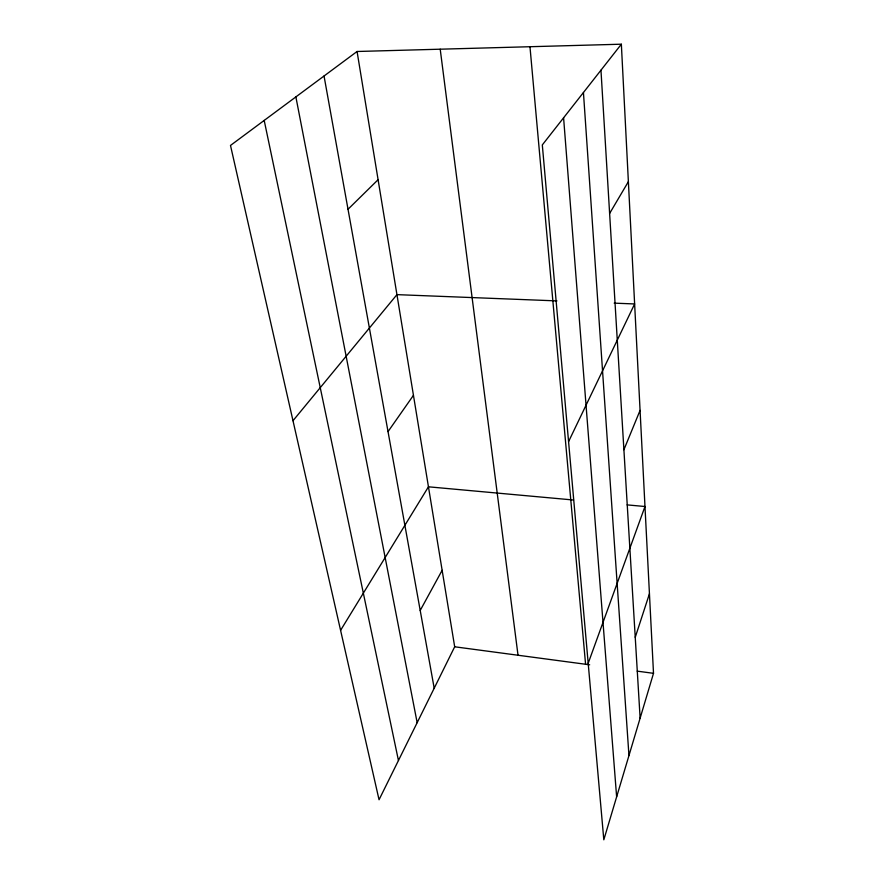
<?xml version="1.0" encoding="UTF-8"?>
<svg xmlns="http://www.w3.org/2000/svg" width="884" height="884" viewBox="0 0 884 884"><rect width="100%" height="100%" fill="white"/><g stroke="black" fill="none" stroke-linecap="round" stroke-linejoin="round"><path stroke-width="1.33" d="M621.353 44.2L653.508 673.321L603.816 839.8L542.312 144.921L621.353 44.2L357.07 51.493L230.492 145.44L379.048 799.744L454.685 646.79L357.07 51.493M635.242 637.298L649.442 593.761M588.191 663.287L644.989 506.51L627.121 504.886M623.905 449.735L640.071 410.386M568.578 441.613L634.635 303.952L614.192 303.146M420.209 610.457L442.144 570.302M609.617 213.464L628.38 181.662M340.583 630.336L428.453 486.808L573.517 500.012M388.032 431.613L413.447 395.325M292.991 420.718L396.938 294.637L556.942 300.903M348.02 209.265L378.087 179.706M454.685 646.79L589.661 664.801M637.209 671.144L653.508 673.321M264.194 120.423L398.452 760.505M295.875 96.909L417.16 722.67M324.041 76.013L434.199 688.205M440.21 49.206L518.024 655.243M529.969 46.719L585.584 664.26M563.594 117.804L616.634 796.849M583.44 92.511L628.955 755.577M600.965 70.19L640.126 718.139"/></g></svg>
